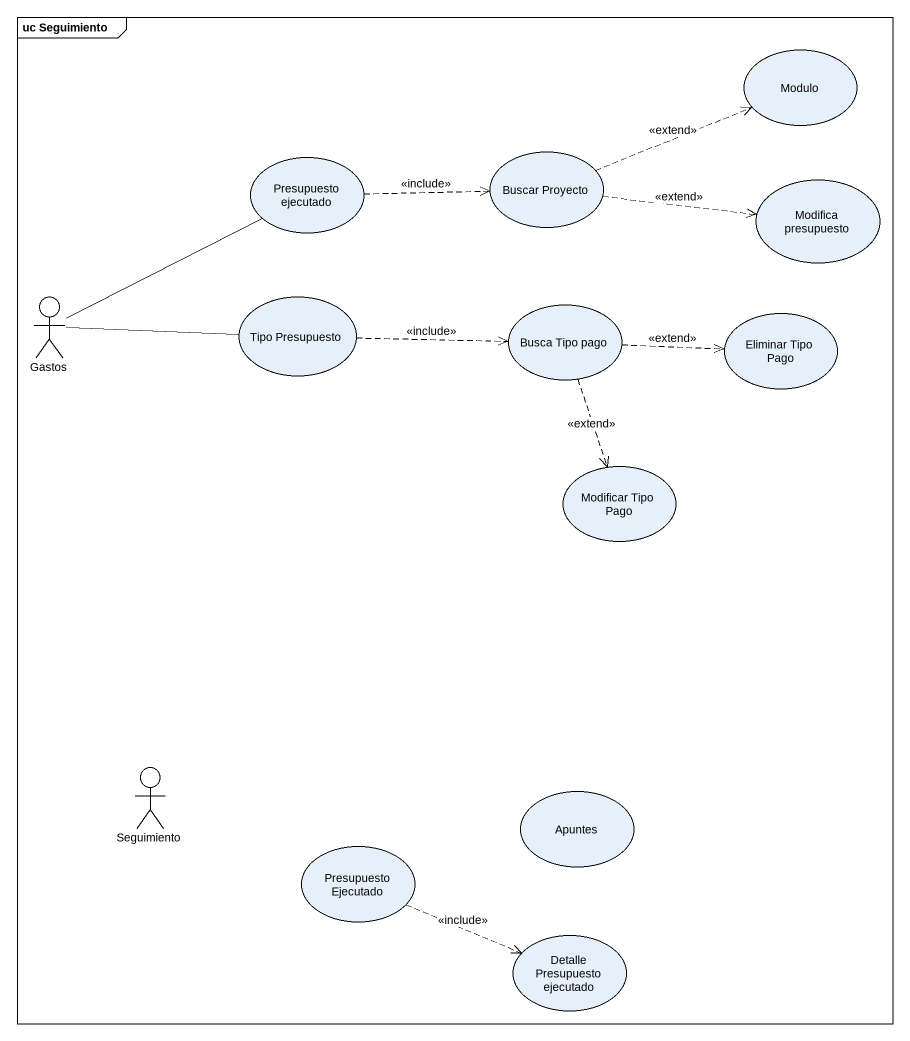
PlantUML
@startuml
mainframe uc Seguimiento
usecase Modulo
usecase "Presupuesto ejecutado" as Presupuesto_ejecutado
usecase "Buscar Proyecto" as Buscar_Proyecto
usecase "Modifica presupuesto" as Modifica_presupuesto
actor Gastos
usecase "Tipo Presupuesto" as Tipo_Presupuesto
usecase "Busca Tipo pago" as Busca_Tipo_pago
usecase "Eliminar Tipo Pago" as Eliminar_Tipo_Pago
usecase "Modificar Tipo Pago" as Modificar_Tipo_Pago
actor Seguimiento
usecase Apuntes
usecase "Presupuesto Ejecutado" as Presupuesto_Ejecutado
usecase "Detalle Presupuesto ejecutado" as Detalle_Presupuesto
Presupuesto_ejecutado .right.> Buscar_Proyecto : <<include>>
Buscar_Proyecto .right.> Modulo : <<extend>>
Buscar_Proyecto .right.> Modifica_presupuesto : <<extend>>
Gastos -right- Presupuesto_ejecutado
Gastos -right- Tipo_Presupuesto
Tipo_Presupuesto .right.> Busca_Tipo_pago : <<include>>
Busca_Tipo_pago .right.> Eliminar_Tipo_Pago : <<extend>>
Busca_Tipo_pago ..> Modificar_Tipo_Pago : <<extend>>
Presupuesto_Ejecutado .right.> Detalle_Presupuesto : <<include>>
@enduml
